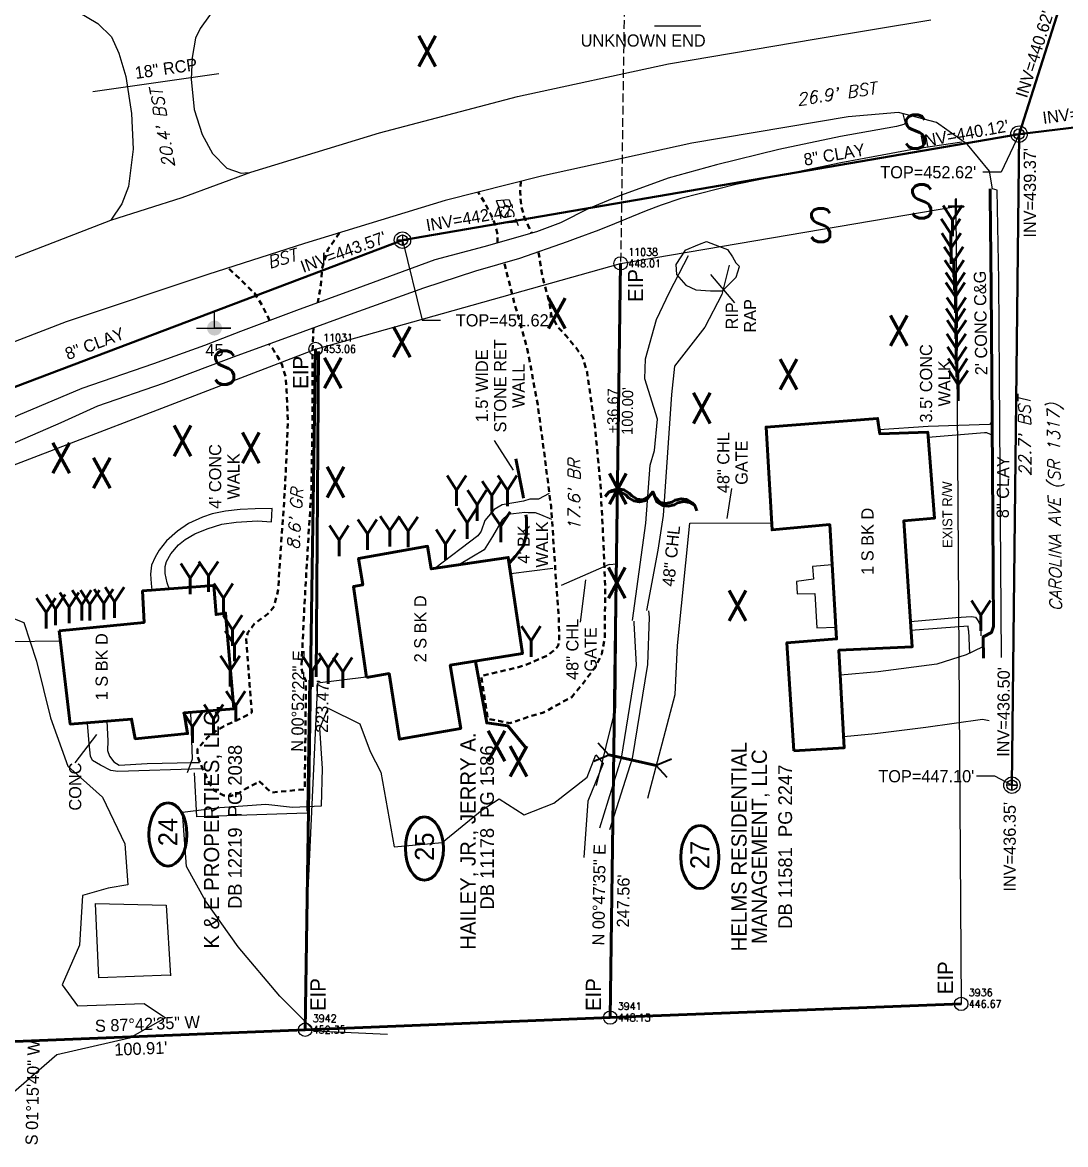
# Model space of a CAD drawing. Extents: x 2081991 to 2084654, y 739892 to 742657.
# Drawn here: x 2083684.4 to 2084026.8, y 740895.5 to 741263.8 of the extents above; entities that cross this region are included whole.
import ezdxf
from ezdxf.enums import TextEntityAlignment as Align

# ---------------------------------------------------------------- set-up
doc = ezdxf.new("R2010")
doc.units = 0
doc.header["$MEASUREMENT"] = 0
doc.linetypes.add('DGN Style 2', pattern=[2.872098, 1.723259, -1.148839])
doc.linetypes.add('DGN Style 3', pattern=[4.020938, 2.872099, -1.148839])
for name, color, linetype, lineweight in [('Exist Hydro Stream or Body of Water', 5, 'Continuous', 13), ('Exist Property Corner CELL', 6, 'Continuous', 30), ('Exist Property Deed Book Text', 6, 'Continuous', 40), ('Exist Property Iron Pin CELL', 6, 'Continuous', 13), ('Exist Property Iron Pin Cogo Elevation', 6, 'Continuous', 0), ('Exist Property Iron Pin Cogo Number', 6, 'Continuous', 0), ('Exist Property Iron Pin Text', 6, 'Continuous', 13), ('Exist Property Line', 6, 'Continuous', 40), ('Exist Property Line Text', 6, 'Continuous', 13), ('Exist Property Owner Text', 6, 'Continuous', 40), ('Exist Property Tie Line', 7, 'DGN Style 3', 13), ('Exist Right of Way Line', 6, 'Continuous', 13), ('Exist Right of Way Line Text', 6, 'Continuous', 13), ('Exist Roads Curbs', 2, 'Continuous', 40), ('Exist Roads EOP', 2, 'Continuous', 13), ('Exist Utilities Power Joint Use Telephone CELL', 1, 'Continuous', 13), ('Exist Utilities Power Joint Use Telephone Text Tag Number', 1, 'Continuous', 13), ('Exist Utilities Sanitary Sewer Manhole CELL', 3, 'Continuous', 13), ('Exist Utilities Sanitary Sewer Manhole Top Elevation', 3, 'Continuous', 13), ('Exist Utilities Sanitary Sewer UG Line', 3, 'Continuous', 30), ('Exist Utilities Sanitary Sewer UG Line Invert Elevation', 3, 'Continuous', 13), ('Exist Utilities Sanitary Sewer UG Line Text', 3, 'Continuous', 13), ('Old_Level_10', 7, 'Continuous', 0), ('Old_Level_11', 7, 'Continuous', 0), ('Old_Level_23', 7, 'Continuous', 0), ('Old_Level_26', 7, 'Continuous', 0), ('Old_Level_28', 7, 'Continuous', 0), ('Old_Level_3', 7, 'Continuous', 0), ('Old_Level_5', 7, 'Continuous', 0), ('Old_Level_6', 7, 'Continuous', 0), ('Old_Level_8', 7, 'Continuous', 0), ('Old_Level_9', 7, 'Continuous', 0)]:
    doc.layers.add(name, color=color, linetype=linetype, lineweight=lineweight)
doc.styles.add('Style-ITALICS', font='ITALICS.shx')
doc.styles.add('Style-STANDARD', font='STANDARD.shx')
doc.styles.add('Style-WORKING', font='WORKING.shx')

# ---------------------------------------------------------------- blocks, each defined once
blk = doc.blocks.new('EXIST PROPERTY CORNER')
at = {"layer": 'Exist Property Corner CELL', "flags": 128}
blk.add_lwpolyline([(-0.05, 0), (0.05, 0), (0, 0), (0, 0.05), (0, -0.05)], dxfattribs=at)
at = {"layer": 'Exist Property Corner CELL'}
blk.add_point((0, 0), dxfattribs=at)
blk = doc.blocks.new('EXIST PROPERTY IRON PIN')
at = {"color": 0, "linetype": 'ByBlock', "lineweight": -2}
for radius in [0.0441, 0.00141]:
    blk.add_circle((0, 0), radius, dxfattribs=at)
blk = doc.blocks.new('EXIST PROPERTY IRON PIN_1')
at = {"layer": 'Exist Property Iron Pin CELL'}
for radius in [0.0441, 0.00141]:
    blk.add_circle((0, 0), radius, dxfattribs=at)
blk = doc.blocks.new('EXIST UTILITIES POWER JOINT USE TELEPHONE')
at = {"layer": 'Exist Utilities Power Joint Use Telephone CELL'}
h = blk.add_hatch(color=256, dxfattribs=at)
edge = h.paths.add_edge_path()
edge.add_arc((0.000024, 0.000125), 0.049003, 0, 360)
at = {"layer": 'Exist Utilities Power Joint Use Telephone CELL', "flags": 128}
blk.add_lwpolyline([(-0.11875, 0), (0.108, -0.00075), (0, -0.000393), (0, 0.1125)], dxfattribs=at)
at = {"layer": 'Exist Utilities Power Joint Use Telephone CELL'}
blk.add_point((0, 0), dxfattribs=at)
at = {"layer": 'Exist Utilities Power Joint Use Telephone Text Tag Number', "style": 'Style-WORKING'}
blk.add_attdef('pole number', text='', height=0.08, dxfattribs=at).set_placement((0, -0.144), align=Align.MIDDLE_CENTER)
blk = doc.blocks.new('EXIST UTILITIES SANITARY SEWER MANHOLE')
at = {"color": 0, "linetype": 'ByBlock', "lineweight": -2, "flags": 128}
blk.add_lwpolyline([(0, 0.03425), (0, -0.03425), (0, 0), (0.03425, 0), (-0.03425, 0)], dxfattribs=at)
at = {"color": 0, "linetype": 'ByBlock', "lineweight": -2}
for radius in [0.05389, 0.03425]:
    blk.add_circle((0, 0), radius, dxfattribs=at)
blk = doc.blocks.new('Exist Property Owner Number Topo_7')
at = {"layer": 'Exist Property Owner Text'}
blk.add_ellipse((0, 0), major_axis=(10.375, 0), ratio=0.6024096386, dxfattribs=at)
at = {"layer": 'Exist Property Owner Text', "style": 'Style-WORKING'}
blk.add_text('27', height=6.25, dxfattribs=at).set_placement((0.689036, 0), align=Align.MIDDLE_CENTER)
blk = doc.blocks.new('Exist Property Owner Number Topo_8')
at = {"layer": 'Exist Property Owner Text'}
blk.add_ellipse((0, 0), major_axis=(10.375, 0), ratio=0.6024096386, dxfattribs=at)
at = {"layer": 'Exist Property Owner Text', "style": 'Style-WORKING'}
blk.add_text('25', height=6.25, dxfattribs=at).set_placement((0.639827, 0), align=Align.MIDDLE_CENTER)
blk = doc.blocks.new('Exist Property Owner Number Topo_9')
at = {"layer": 'Exist Property Owner Text'}
blk.add_ellipse((0, 0), major_axis=(10.375, 0), ratio=0.6024096386, dxfattribs=at)
at = {"layer": 'Exist Property Owner Text', "style": 'Style-WORKING'}
blk.add_text('24', height=6.25, dxfattribs=at).set_placement((0.787456, 0), align=Align.MIDDLE_CENTER)

msp = doc.modelspace()

# ---------------------------------------------------------------- linework, layer by layer
at = {"layer": 'Exist Hydro Stream or Body of Water', "ltscale": 49.9999, "flags": 128}
for points in [[(2083890.437472, 741118.40918), (2083891.914755, 741123.256581), (2083892.827515, 741133.509164), (2083888.717295, 741146.749391), (2083888.879003, 741153.305878), (2083892.493631, 741166.245709), (2083896.754386, 741175.219391), (2083903.070673, 741187.273894)], [(2083916.4198, 741184.11399), (2083913.966727, 741174.437999), (2083908.349385, 741163.687006), (2083898.397325, 741150.935145), (2083897.435943, 741141.678855), (2083894.735181, 741101.875019), (2083892.938468, 741090.595041), (2083889.287091, 741070.782463)], [(2083884.691393, 741067.434657), (2083889.073125, 741099.356754), (2083890.437472, 741118.40918)]]:
    msp.add_lwpolyline(points, dxfattribs=at)
at = {"layer": 'Exist Property Line', "ltscale": 50}
for p, q in [((2083877.34, 740937.127), (2083880.766, 741184.666)), ((2083777.227, 740933.1233), (2083780.631, 741156.5661)), ((2083992.527, 740941.6159), (2083877.34, 740937.127)), ((2083877.34, 740937.127), (2083777.227, 740933.1233)), ((2083777.227, 740933.1233), (2083676.398458, 740929.090984))]:
    msp.add_line(p, q, dxfattribs=at)
at = {"layer": 'Exist Property Tie Line'}
msp.add_line((2083882.149934, 741284.6595), (2083880.766, 741184.666), dxfattribs=at)
at = {"layer": 'Exist Right of Way Line', "ltscale": 50}
msp.add_line((2083990.803261, 741203.292811), (2083992.527, 740941.6159), dxfattribs=at)
at = {"layer": 'Exist Right of Way Line', "ltscale": 50, "flags": 128}
for points in [[(2083880.766, 741184.666), (2083990.803261, 741203.292811)], [(2083780.631, 741156.5661), (2083880.766, 741184.666)], [(2083650.022, 741106.4458), (2083780.631, 741156.5661)]]:
    msp.add_lwpolyline(points, dxfattribs=at)
at = {"layer": 'Exist Right of Way Line', "ltscale": 50}
msp.add_point((2083880.766, 741184.666), dxfattribs=at)
at = {"layer": 'Exist Roads Curbs', "ltscale": 50, "flags": 128}
msp.add_lwpolyline([(2083999.807824, 741055.1308), (2083999.690704, 741062.088036), (2084002.443527, 741063.495617), (2084003.16044, 741065.4684), (2084002.909923, 741100.985797), (2084002.555934, 741147.647923), (2084002.36578, 741176.809348), (2084002.062509, 741206.895503), (2084002.000976, 741209.187819)], dxfattribs=at)
at = {"layer": 'Exist Roads EOP', "ltscale": 50, "flags": 128}
for points in [[(2083695.690874, 741269.891618), (2083697.516843, 741269.449709), (2083702.713192, 741267.232496), (2083709.191784, 741263.364652), (2083713.68155, 741259.083988), (2083716.101854, 741253.716411), (2083718.332569, 741246.031893), (2083720.19793, 741233.855723), (2083720.815217, 741222.203013), (2083719.199743, 741209.95058), (2083717.05888, 741204.186911), (2083713.453924, 741198.860945)], [(2083751.133419, 741271.409649), (2083749.574465, 741270.789219), (2083748.359526, 741269.517594), (2083742.721267, 741261.755758), (2083741.197192, 741258.591637), (2083740.126061, 741252.298713), (2083739.860615, 741245.108997), (2083740.804918, 741235.18825), (2083743.437184, 741226.968481), (2083746.83562, 741220.702573), (2083751.567396, 741215.944031), (2083756.21472, 741214.260697), (2083758.473423, 741214.506818)], [(2083666.75487, 741180.755824), (2083713.453924, 741198.860945), (2083736.811173, 741206.284882), (2083759.362079, 741214.600131), (2083801.64919, 741227.549134), (2083846.942217, 741239.451697), (2083896.485264, 741250.186195), (2083944.978095, 741258.427618), (2083982.527523, 741264.601025)], [(2084005.801134, 741055.280229), (2084005.400033, 741100.958392), (2084005.138759, 741147.616542), (2084004.894488, 741179.167635), (2084004.342982, 741208.754216), (2084002.860177, 741209.13079), (2084001.76955, 741214.980506), (2083994.582391, 741223.690884), (2083984.40911, 741230.914614), (2083971.996308, 741234.146869), (2083955.449783, 741232.753565), (2083904.094052, 741224.177891), (2083854.760328, 741213.307839), (2083823.22906, 741205.265843), (2083777.009468, 741191.219699), (2083745.28857, 741180.996369), (2083698.829373, 741165.546139), (2083651.342994, 741147.236261)]]:
    msp.add_lwpolyline(points, dxfattribs=at)
at = {"layer": 'Exist Utilities Sanitary Sewer Manhole Top Elevation', "ltscale": 50, "flags": 128}
for points in [[(2084011.5087, 741227.0996), (2084005.664174, 741214.591859), (2083999.664174, 741214.591859)], [(2083809.1587, 741192.3023), (2083815.629868, 741165.988257), (2083821.629868, 741165.988257)], [(2084009.1891, 741013.419), (2084003.563014, 741016.344255), (2083997.563014, 741016.344255)]]:
    msp.add_lwpolyline(points, dxfattribs=at)
at = {"layer": 'Exist Utilities Sanitary Sewer UG Line', "ltscale": 50, "flags": 128}
for points in [[(2084088.1834, 741516.5651), (2084038.5822, 741312.1416), (2084011.5087, 741227.0996), (2084009.1891, 741013.419)], [(2083809.1587, 741192.3023), (2084011.5087, 741227.0996), (2084096.9965, 741237.4972), (2084398.9876, 741246.1466)], [(2083622.4584, 741121.6538), (2083809.1587, 741192.3023)]]:
    msp.add_lwpolyline(points, dxfattribs=at)
at = {"layer": 'Old_Level_10', "color": 5, "linetype": 'Continuous', "lineweight": 13, "ltscale": 49.9999, "flags": 128}
for points in [[(2083889.956286, 741070.644189), (2083890.114781, 741068.513625), (2083889.597782, 741053.033906), (2083884.560793, 741022.177968), (2083877.108307, 740998.733015)], [(2083885.086261, 741067.229412), (2083885.134041, 741066.683379), (2083885.88079, 741052.805907), (2083880.94105, 741022.300718), (2083873.852314, 740999.258764)]]:
    msp.add_lwpolyline(points, dxfattribs=at)
at = {"layer": 'Old_Level_11', "color": 3, "linetype": 'Continuous', "lineweight": 13, "ltscale": 49.9999, "flags": 128}
for points in [[(2083580.5834, 741078.265856), (2083630.6898, 741096.456069), (2083672.856716, 741110.250292), (2083677.858206, 741106.22205), (2083673.072216, 741083.791845), (2083674.838462, 741070.702371), (2083684.921192, 741066.823629), (2083689.082683, 741054.149154), (2083693.622924, 741035.489941), (2083699.372413, 741019.674723), (2083710.76539, 741009.492743), (2083718.099375, 740994.197774), (2083719.082873, 740980.665551), (2083712.618636, 740979.640053), (2083704.140153, 740977.193558), (2083703.143655, 740960.85109), (2083697.436667, 740947.856116), (2083702.475907, 740940.93763), (2083724.363363, 740941.761879), (2083731.339599, 740937.065638), (2083719.596872, 740930.425651), (2083695.75142, 740924.925162), (2083679.136453, 740910.457941)], [(2083804.217203, 740931.595899), (2083780.401251, 740932.686897), (2083768.872024, 740944.106624), (2083755.194051, 740960.322592), (2083744.573823, 740975.449811), (2083738.286585, 740986.734539), (2083736.937088, 741004.568003), (2083749.234563, 741006.07425), (2083764.298533, 741007.172748), (2083773.025266, 741006.19025), (2083782.559497, 741006.603749), (2083782.959496, 741018.851974), (2083782.025498, 741032.130448), (2083784.803242, 741038.679185), (2083795.204971, 741033.571945), (2083798.561215, 741024.480963), (2083802.059458, 741017.630227), (2083806.492199, 740993.181026), (2083822.237167, 740994.570273), (2083835.346641, 741005.270752), (2083840.90988, 741008.886244), (2083849.120863, 741003.667255), (2083858.883344, 741007.496997), (2083869.762322, 741015.99673), (2083872.644816, 741023.356215), (2083875.025312, 741020.475721), (2083870.051572, 741008.176996), (2083868.690324, 740989.655783)]]:
    msp.add_lwpolyline(points, dxfattribs=at)
at = {"layer": 'Old_Level_28', "color": 30, "linetype": 'Continuous', "lineweight": 13, "ltscale": 49.9999, "flags": 128}
for points in [[(2083910.272991, 741181.0674), (2083918.171975, 741171.766919)], [(2083845.58587, 741116.809529), (2083839.388156, 741126.574759)], [(2083915.68248, 741100.98806), (2083917.308977, 741110.753541)], [(2083869.216823, 741080.759851), (2083867.492052, 741066.860849)], [(2083708.770644, 741029.993702), (2083701.587386, 741020.723815)]]:
    msp.add_lwpolyline(points, dxfattribs=at)
at = {"layer": 'Old_Level_3', "color": 2, "linetype": 'Continuous', "lineweight": 13, "ltscale": 49.9999, "flags": 128}
for points in [[(2083973.399865, 741233.788295), (2083974.197113, 741230.717051), (2083973.708364, 741230.252802), (2083971.342619, 741229.619553), (2083952.896656, 741226.28006), (2083932.631446, 741222.005818), (2083912.184987, 741216.971828), (2083896.335519, 741212.611587), (2083879.870552, 741206.682349), (2083870.279821, 741202.714857), (2083860.98459, 741197.975366)], [(2083992.780826, 741224.484313), (2083977.180357, 741222.119568), (2083952.989656, 741217.644827), (2083934.713942, 741213.838084), (2083918.554975, 741210.523841), (2083900.539261, 741205.9251), (2083894.019524, 741203.835104), (2083889.138283, 741201.920108), (2083884.312543, 741199.989612), (2083878.699554, 741197.707867), (2083873.573815, 741195.560871), (2083865.84883, 741192.695377), (2083863.172085, 741191.698379)], [(2083860.98459, 741197.975366), (2083853.132855, 741195.085122), (2083835.92189, 741190.142882), (2083819.793922, 741185.86014), (2083794.151223, 741176.478659), (2083774.440263, 741169.230674), (2083756.04905, 741162.306188), (2083744.148323, 741157.689947), (2083727.449857, 741151.675459), (2083703.917154, 741143.628475), (2083682.936446, 741134.722993), (2083660.98574, 741124.376763), (2083645.461771, 741116.866278), (2083615.507081, 741104.812053), (2083583.250395, 741092.676827), (2083563.218935, 741086.32759)], [(2083863.172085, 741191.698379), (2083847.525617, 741186.23214), (2083833.147645, 741182.093398), (2083816.111679, 741176.592659), (2083792.008228, 741167.893926), (2083773.191515, 741161.05769), (2083754.791302, 741154.315704), (2083730.5951, 741145.282722), (2083709.083143, 741137.814737), (2083697.006168, 741132.347497), (2083675.089211, 741122.771767), (2083654.709002, 741113.219786), (2083634.181543, 741103.678305), (2083634.597792, 741103.772805), (2083600.037362, 741090.147082), (2083566.186679, 741078.754355)], [(2083999.469746, 741058.691723), (2083994.200573, 741056.2124), (2083984.583342, 741053.122156), (2083965.233631, 741050.633661), (2083952.868156, 741049.546663)], [(2084001.678058, 741034.517943), (2083999.570563, 741034.922942), (2083980.96035, 741032.288948), (2083964.330633, 741030.305452), (2083953.971404, 741029.290954)]]:
    msp.add_lwpolyline(points, dxfattribs=at)
at = {"layer": 'Old_Level_3', "color": 2, "linetype": 'DGN Style 2', "lineweight": 30, "flags": 128}
for points in [[(2083847.997429, 741211.582973), (2083847.796866, 741208.175596), (2083848.101115, 741203.651355), (2083849.203363, 741199.625613), (2083850.554861, 741196.820619), (2083851.675358, 741194.589623)], [(2083840.303631, 741191.446629), (2083840.402131, 741194.179124), (2083839.575133, 741197.468367), (2083838.245385, 741200.567361), (2083836.606388, 741203.632105), (2083835.097141, 741206.30085), (2083834.014389, 741208.016623)], [(2083788.478635, 741194.705181), (2083784.711492, 741189.263134), (2083782.756996, 741183.086146), (2083782.346497, 741177.500407), (2083781.383749, 741171.783919)], [(2083842.650626, 741184.555393), (2083845.88837, 741171.687419), (2083850.090361, 741156.781699), (2083853.581604, 741138.233736), (2083855.84685, 741121.10577), (2083857.963596, 741104.739053), (2083859.312093, 741084.415843), (2083860.455591, 741068.109376), (2083860.64259, 741061.21789), (2083860.237591, 741059.110394), (2083858.922594, 741057.615397), (2083856.379349, 741055.801651), (2083852.492857, 741054.120404), (2083848.942114, 741052.676157), (2083845.87562, 741051.787409), (2083840.73888, 741050.573411), (2083835.059142, 741049.240164), (2083837.130387, 741035.195942), (2083839.992882, 741034.701443), (2083840.71713, 741034.500443), (2083844.399873, 741033.718195), (2083851.991858, 741036.32069), (2083855.479101, 741037.212438), (2083859.215343, 741039.325184), (2083864.700082, 741042.332678), (2083868.615324, 741047.035418), (2083872.502567, 741052.286158), (2083874.575063, 741056.510649), (2083875.552061, 741061.759139), (2083875.68981, 741077.710107), (2083875.055312, 741094.445323), (2083874.135813, 741112.099538), (2083872.413317, 741130.426501), (2083869.743822, 741149.016714), (2083868.330325, 741153.758705), (2083866.118579, 741156.922448), (2083862.816086, 741161.01894), (2083859.853842, 741164.181184), (2083858.129595, 741167.479677), (2083857.099597, 741172.955166), (2083855.103851, 741180.138902), (2083854.468603, 741184.334893), (2083853.827354, 741188.292636)], [(2083765.578531, 741165.89418), (2083762.728286, 741171.666419), (2083760.552041, 741174.850412), (2083755.76705, 741179.658403), (2083751.989986, 741183.156169)], [(2083780.013502, 741163.536185), (2083779.718502, 741159.065944), (2083779.601502, 741147.729217), (2083779.584502, 741130.484751), (2083779.303753, 741110.88379), (2083777.810506, 741086.699589), (2083776.765008, 741068.450875), (2083776.01001, 741051.681409), (2083776.542509, 741049.493663), (2083777.497757, 741047.638667), (2083777.307757, 741029.122454), (2083777.063508, 741012.030988), (2083766.279029, 741011.00474), (2083764.773532, 741012.172738), (2083762.133287, 741014.765483), (2083761.268539, 741014.135484), (2083757.690046, 741012.158988), (2083755.219301, 741010.714741), (2083752.776306, 741009.802993), (2083750.531061, 741010.036242), (2083747.338817, 741011.612239), (2083745.84382, 741014.007234), (2083743.668824, 741018.600725), (2083741.848578, 741023.065716), (2083741.914578, 741025.357211), (2083745.201821, 741029.094454), (2083748.249565, 741031.428449), (2083751.07606, 741033.073696), (2083756.105799, 741035.307442), (2083759.637792, 741037.116938), (2083759.716792, 741037.724937), (2083759.015794, 741046.439169), (2083757.883296, 741061.812639), (2083758.453795, 741063.544135), (2083760.64729, 741066.475129), (2083765.007032, 741069.644623), (2083767.025778, 741072.054118), (2083768.389275, 741077.615357), (2083768.980024, 741087.200838), (2083769.740772, 741098.479065), (2083770.503021, 741109.006794), (2083771.01627, 741119.393773), (2083771.546019, 741133.405995), (2083771.157269, 741142.813477), (2083770.78827, 741147.535467), (2083769.699772, 741151.28746), (2083768.165775, 741154.083204), (2083766.847278, 741156.2492), (2083765.385781, 741158.197446)]]:
    msp.add_lwpolyline(points, dxfattribs=at)
at = {"layer": 'Old_Level_5', "color": 30, "linetype": 'Continuous', "lineweight": 40, "flags": 128}
for points in [[(2083846.414369, 741120.572521), (2083848.653864, 741108.971544), (2083848.859614, 741107.619797)], [(2083849.685362, 741102.197808), (2083849.865362, 741101.01581), (2083849.841612, 741095.742571), (2083848.830364, 741091.883578), (2083846.290369, 741088.568835), (2083844.178123, 741086.26084)]]:
    msp.add_lwpolyline(points, dxfattribs=at)
at = {"layer": 'Old_Level_6', "color": 30, "linetype": 'Continuous', "lineweight": 0, "ltscale": 0.999998}
for p, q in [((2083891.877278, 741262.695737), (2083907.108747, 741262.667737)), ((2083707.585396, 741241.08728), (2083748.946064, 741247.005768))]:
    msp.add_line(p, q, dxfattribs=at)
at = {"layer": 'Old_Level_6', "color": 30, "linetype": 'Continuous', "lineweight": 40, "ltscale": 49.9999, "flags": 128}
msp.add_lwpolyline([(2083892.422527, 741019.885222), (2083876.933058, 741023.389215)], dxfattribs=at)
at = {"layer": 'Old_Level_8', "color": 30, "linetype": 'Continuous', "lineweight": 13, "ltscale": 49.9999}
for p, q in [((2083906.616054, 741190.940539), (2083908.900659, 741191.895677)), ((2083908.900659, 741191.895677), (2083913.171698, 741190.233179)), ((2083901.909008, 741188.972634), (2083906.616054, 741190.940539)), ((2083913.171698, 741190.233179), (2083915.853129, 741189.189434)), ((2083915.853129, 741189.189434), (2083917.519711, 741186.843804)), ((2083917.519711, 741186.843804), (2083918.524225, 741184.804393)), ((2083938.465685, 741080.284102), (2083938.749184, 741076.19811)), ((2083994.960822, 741064.192634), (2083995.277321, 741056.633399))]:
    msp.add_line(p, q, dxfattribs=at)
at = {"layer": 'Old_Level_8', "color": 30, "linetype": 'Continuous', "lineweight": 40}
for p, q in [((2083781.125749, 741093.516825), (2083781.658248, 741155.751201)), ((2083780.87425, 741048.949164), (2083781.125749, 741093.516825))]:
    msp.add_line(p, q, dxfattribs=at)
at = {"layer": 'Old_Level_8', "color": 30, "linetype": 'Continuous', "lineweight": 13, "ltscale": 49.9999, "flags": 128}
for points in [[(2083901.909008, 741188.972634), (2083898.888764, 741184.322394), (2083899.121013, 741181.0674), (2083902.141257, 741177.579657), (2083905.394001, 741175.95216), (2083910.272991, 741175.719661), (2083914.222483, 741175.719661), (2083918.636724, 741180.137152), (2083919.798472, 741183.624895), (2083918.524225, 741184.804393)], [(2084002.872306, 741133.060996), (2084001.873058, 741131.838498), (2083981.699848, 741131.1385), (2083965.60913, 741130.036252)], [(2084003.158555, 741128.093506), (2084000.98856, 741129.084254), (2084000.187061, 741129.006754), (2083981.678348, 741127.538007)], [(2083848.846114, 741106.638299), (2083841.843378, 741105.402301), (2083839.250633, 741103.842054), (2083836.212389, 741100.245562), (2083834.959642, 741096.813569), (2083834.795892, 741096.439069), (2083833.938894, 741095.297072), (2083819.800422, 741084.580843)], [(2083857.284597, 741109.155794), (2083853.828354, 741107.295298), (2083850.93786, 741107.257548), (2083848.846114, 741106.638299)], [(2083732.729346, 741077.644107), (2083731.938098, 741079.873602), (2083731.252099, 741082.913846), (2083731.338349, 741085.169842), (2083731.675348, 741086.816089), (2083733.141845, 741089.289084), (2083735.66009, 741092.309828), (2083737.822836, 741094.049324), (2083741.00533, 741095.89582), (2083745.018572, 741097.601567), (2083749.882812, 741099.131314), (2083754.611302, 741099.738813), (2083761.620288, 741100.133062), (2083766.172529, 741099.889562), (2083766.445529, 741104.223554), (2083760.84754, 741104.157304), (2083755.9178, 741103.905804), (2083751.113809, 741103.349305), (2083746.693318, 741102.446557), (2083743.580324, 741101.390559), (2083738.966834, 741099.251564), (2083735.376091, 741096.798319), (2083731.731348, 741093.610325), (2083729.288853, 741090.538581), (2083727.960106, 741088.237336), (2083726.848108, 741085.636341), (2083726.469609, 741082.651347), (2083726.734858, 741079.608103), (2083726.862108, 741077.472857)], [(2083849.366863, 741102.894056), (2083843.796624, 741102.280308), (2083841.872128, 741100.534561), (2083838.713634, 741094.991572), (2083835.93564, 741090.603081), (2083827.881406, 741085.788841)], [(2083858.158845, 741100.633561), (2083854.565853, 741102.170808), (2083852.814106, 741102.777057), (2083850.471611, 741102.767307), (2083849.366863, 741102.894056)], [(2083889.698532, 741009.142994), (2083898.654014, 741043.135426), (2083899.406013, 741059.245644), (2083903.470755, 741099.395063), (2083930.334451, 741099.558063)], [(2083844.782622, 741082.927096), (2083858.460345, 741084.650343)], [(2083876.962308, 741085.814341), (2083879.478053, 741086.01584), (2083879.063054, 741038.913684), (2083872.721066, 741013.255486)], [(2083950.195661, 741085.728841), (2083943.696674, 741085.193842), (2083944.095173, 741081.03985), (2083938.465685, 741080.284102)], [(2083938.749184, 741076.19811), (2083944.460673, 741076.340859), (2083945.168921, 741065.022632), (2083951.415659, 741065.320632)], [(2083975.90411, 741067.082378), (2083990.75158, 741068.480875), (2083995.91457, 741068.817625), (2083997.191317, 741068.553125), (2083997.816566, 741067.779627), (2083998.299315, 741066.925628), (2083998.892314, 741065.711131), (2083998.933064, 741062.400137)], [(2083994.960822, 741064.192634), (2083994.835322, 741065.577381), (2083986.101089, 741064.911882), (2083975.99736, 741064.176634)], [(2083676.470709, 740933.276646), (2083678.631204, 740996.393519), (2083680.299201, 741060.546891), (2083696.616668, 741060.757391)], [(2083797.281717, 741048.834664), (2083781.270749, 741046.919168), (2083777.575507, 740967.249328)], [(2083777.927506, 741004.829753), (2083778.547505, 741047.915166)], [(2083740.291331, 741022.055968), (2083739.660082, 741037.290438)], [(2083743.389575, 741018.736225), (2083715.79263, 741017.876726), (2083713.502385, 741018.272476), (2083710.082641, 741020.001722), (2083707.442647, 741021.514469), (2083706.749398, 741022.906716), (2083706.352399, 741027.096708), (2083705.79415, 741033.731445)], [(2083712.094637, 741034.382443), (2083712.460887, 741027.920956), (2083712.325387, 741024.838962), (2083713.046636, 741022.898716), (2083714.387133, 741021.02672), (2083716.197629, 741019.984222), (2083725.397611, 741020.490471), (2083740.133831, 741020.83972), (2083742.587576, 741020.818721)], [(2083777.813006, 741004.201504), (2083741.665828, 741003.015506), (2083740.92958, 741017.438977)], [(2083732.893346, 740951.09361), (2083709.545143, 740950.194612), (2083708.448145, 740974.557813), (2083731.576849, 740974.017564), (2083733.014096, 740950.88011)]]:
    msp.add_lwpolyline(points, dxfattribs=at)
at = {"layer": 'Old_Level_8', "color": 30, "linetype": 'Continuous', "lineweight": 40, "flags": 128}
for points in [[(2083937.558187, 741024.688963), (2083935.345191, 741060.161392), (2083951.646908, 741061.396139), (2083949.402413, 741098.917064), (2083930.451701, 741097.217568), (2083928.474205, 741130.94475), (2083965.085131, 741133.801745), (2083965.78238, 741128.748505), (2083981.533599, 741129.296254), (2083983.779344, 741101.07431), (2083973.685114, 741100.156562), (2083976.490609, 741058.819895), (2083952.421407, 741057.701397), (2083954.163403, 741025.719461), (2083937.558187, 741024.688963)], [(2083797.358217, 741048.725415), (2083793.122225, 741078.639605), (2083796.136219, 741079.123104), (2083794.776222, 741087.840086), (2083817.418177, 741091.814829), (2083818.601674, 741084.406593), (2083843.889624, 741088.186836), (2083848.503365, 741056.607649), (2083824.827912, 741052.800157), (2083828.303905, 741032.036198), (2083808.239445, 741028.486205), (2083804.797202, 741050.020412), (2083797.358217, 741048.725415)], [(2083696.516419, 741064.117134), (2083724.385363, 741066.820879), (2083723.894364, 741077.156608), (2083747.236317, 741078.897104), (2083748.014816, 741069.381373), (2083751.100059, 741069.905122), (2083753.838554, 741038.486685), (2083737.505587, 741037.140438), (2083738.621084, 741030.351201), (2083721.465119, 741028.633705), (2083720.257121, 741035.088692), (2083700.130411, 741033.475695), (2083696.516419, 741064.117134)]]:
    msp.add_lwpolyline(points, close=True, dxfattribs=at)
at = {"layer": 'Old_Level_8', "color": 30, "linetype": 'Continuous', "lineweight": 13, "flags": 128}
for points in [[(2083876.962308, 741085.814341), (2083861.301839, 741078.926854)], [(2083738.577585, 741017.567977), (2083740.291331, 741022.055968)]]:
    msp.add_lwpolyline(points, dxfattribs=at)
at = {"layer": 'Old_Level_8', "color": 30, "linetype": 'Continuous', "lineweight": 40, "flags": 128}
msp.add_lwpolyline([(2083833.096145, 741054.039654), (2083836.797888, 741033.873194), (2083843.770124, 741032.837946), (2083849.892612, 741025.498711)], dxfattribs=at)

# ---------------------------------------------------------------- block references
at = {"layer": 'Exist Property Corner CELL', "xscale": 50, "yscale": 50, "zscale": 50}
msp.add_blockref('EXIST PROPERTY CORNER', (2083990.803261, 741203.292811), dxfattribs=at)
at = {"layer": 'Exist Property Iron Pin CELL', "xscale": 50, "yscale": 50, "zscale": 50}
for name, p in [('EXIST PROPERTY IRON PIN_1', (2083880.766, 741184.666)), ('EXIST PROPERTY IRON PIN_1', (2083780.631, 741156.5661)), ('EXIST PROPERTY IRON PIN', (2083992.527, 740941.6159)), ('EXIST PROPERTY IRON PIN_1', (2083992.527, 740941.6159)), ('EXIST PROPERTY IRON PIN', (2083877.34, 740937.127)), ('EXIST PROPERTY IRON PIN_1', (2083877.34, 740937.127)), ('EXIST PROPERTY IRON PIN', (2083777.227, 740933.1233)), ('EXIST PROPERTY IRON PIN_1', (2083777.227, 740933.1233))]:
    msp.add_blockref(name, p, dxfattribs=at)
at = {"layer": 'Exist Property Owner Text', "rotation": 90.000002}
for name, p in [('Exist Property Owner Number Topo_9', (2083732.181868, 740997.255017)), ('Exist Property Owner Number Topo_8', (2083816.36333, 740992.597629)), ('Exist Property Owner Number Topo_7', (2083906.768073, 740989.819734))]:
    msp.add_blockref(name, p, dxfattribs=at)
at = {"layer": 'Exist Utilities Power Joint Use Telephone CELL', "xscale": 50, "yscale": 50}
msp.add_blockref('EXIST UTILITIES POWER JOINT USE TELEPHONE', (2083747.479, 741163.429), dxfattribs=at).add_auto_attribs({'pole number': '45'})
at = {"layer": 'Exist Utilities Sanitary Sewer Manhole CELL', "xscale": 50, "yscale": 50, "zscale": 50}
for p in [(2084011.5087, 741227.0996), (2083809.1587, 741192.3023), (2084009.1891, 741013.419)]:
    msp.add_blockref('EXIST UTILITIES SANITARY SEWER MANHOLE', p, dxfattribs=at)

# ---------------------------------------------------------------- texts
at = {"layer": 'Exist Property Deed Book Text', "style": 'Style-WORKING'}
msp.add_text('DB 11178  PG 1586', height=4.5, rotation=90, dxfattribs=at).set_placement((2083839.189241, 740999.547409), align=Align.CENTER)
at = {"layer": 'Exist Property Deed Book Text', "char_height": 4.5, "attachment_point": 8, "rotation": 90, "line_spacing_factor": 0.6, "style": 'Style-WORKING'}
for s, insert in [('DB 12219  PG 2038', (2083756.50778, 740999.707405)), ('DB 11581  PG 2247', (2083937.079822, 740993.215518))]:
    msp.add_mtext(s, dxfattribs=dict(at, insert=insert))
at = {"layer": 'Exist Property Iron Pin Cogo Elevation', "style": 'Style-STANDARD'}
for s, p in [('448.01', (2083883.266, 741184.666)), ('453.06', (2083783.131, 741156.5661)), ('446.67', (2083995.027, 740941.6159)), ('448.13', (2083879.84, 740937.127)), ('452.35', (2083779.727, 740933.1233))]:
    msp.add_text(s, height=2.5, dxfattribs=at).set_placement(p, align=Align.MIDDLE_LEFT)
at = {"layer": 'Exist Property Iron Pin Cogo Number', "style": 'Style-STANDARD'}
for s, p in [('11038', (2083883.266, 741188.416)), ('11031', (2083783.131, 741160.3161)), ('3936', (2083995.027, 740945.3659)), ('3941', (2083879.84, 740940.877)), ('3942', (2083779.727, 740936.8733))]:
    msp.add_text(s, height=2.5, dxfattribs=at).set_placement(p, align=Align.MIDDLE_LEFT)
at = {"layer": 'Exist Property Iron Pin Text', "style": 'Style-WORKING'}
for p in [(2083885.641112, 741177.42271), (2083775.721468, 741148.886638), (2083987.333567, 740950.202004), (2083781.422787, 740944.684124), (2083871.841337, 740944.684124)]:
    msp.add_text('EIP', height=5, rotation=90, dxfattribs=at).set_placement(p, align=Align.MIDDLE_CENTER)
at = {"layer": 'Exist Property Line Text', "style": 'Style-WORKING'}
for s, rotation, p in [('N 00%%D52\'22" E', 89.127205, (2083774.870306, 741041.022401)), ("223.47'", 89.127205, (2083782.844487, 741039.266682)), ('N 00%%D47\'35" E', 89.207063, (2083873.649926, 740977.450736)), ("247.56'", 89.207063, (2083881.622407, 740975.407083)), ('S 87%%D42\'35" W', 2.290141, (2083725.474804, 740935.056833)), ('S 01%%D15\'40" W', 88.738856, (2083687.794411, 740912.478064)), ("100.91'", 2.290141, (2083723.295239, 740926.963274))]:
    msp.add_text(s, height=4, rotation=rotation, dxfattribs=at).set_placement(p, align=Align.MIDDLE_CENTER)
at = {"layer": 'Exist Property Owner Text', "char_height": 5, "attachment_point": 8, "rotation": 90, "style": 'Style-WORKING'}
for s, insert, line_spacing_factor in [('K & E PROPERTIES, LLC,', (2083749.924446, 740999.707405), 0.6), ('HAILEY, JR., JERRY A.', (2083834.105908, 740995.050017), 0.6), ('HELMS RESIDENTIAL\\PMANAGEMENT, LLC', (2083929.699326, 740993.215518), 0.798413)]:
    msp.add_mtext(s, dxfattribs=dict(at, insert=insert, line_spacing_factor=line_spacing_factor))
at = {"layer": 'Exist Property Tie Line', "linetype": 'Continuous', "insert": (2083880.631644, 741136.237409), "char_height": 3.6, "attachment_point": 5, "rotation": 89.20705821, "line_spacing_factor": 0.798413, "style": 'Style-WORKING'}
msp.add_mtext("+36.67\\P100.00'", dxfattribs=at)
at = {"layer": 'Exist Right of Way Line Text', "style": 'Style-WORKING'}
msp.add_text('EXIST R/W', height=3.2, rotation=90.377418, dxfattribs=at).set_placement((2083987.992269, 741102.203851), align=Align.MIDDLE_CENTER)
at = {"layer": 'Exist Utilities Sanitary Sewer Manhole Top Elevation', "style": 'Style-WORKING'}
for s, p in [("TOP=452.62'", (2083981.724257, 741214.591859)), ("TOP=451.62'", (2083842.414047, 741165.988257)), ("TOP=447.10'", (2083981.086852, 741016.344255))]:
    msp.add_text(s, height=4, dxfattribs=at).set_placement(p, align=Align.MIDDLE_CENTER)
at = {"layer": 'Exist Utilities Sanitary Sewer UG Line Invert Elevation', "style": 'Style-WORKING'}
for s, rotation, p in [("INV=440.62'", 72.443472, (2084016.616664, 741253.336636)), ("INV=444.51'", 7.707506, (2084033.84501, 741234.35493)), ("INV=440.12'", 10.37973, (2083993.539016, 741227.291896)), ("INV=439.37'", 90.00002, (2084015.073116, 741207.83659)), ("INV=442.42'", 9.876621, (2083831.4359, 741199.652104)), ("INV=443.57'", 20.04416, (2083789.745147, 741188.429736)), ("INV=436.50'", 89.686931, (2084006.403284, 741037.43071)), ("INV=436.35'", 90.00002, (2084008.43897, 740993.197887))]:
    msp.add_text(s, height=4, rotation=rotation, dxfattribs=at).set_placement(p, align=Align.MIDDLE_CENTER)
at = {"layer": 'Exist Utilities Sanitary Sewer UG Line Text', "style": 'Style-WORKING'}
for rotation, p in [(9.757484, (2083950.880994, 741220.392271)), (20.72694, (2083708.156614, 741158.359316)), (89.378053, (2084006.250471, 741111.21377))]:
    msp.add_text('8" CLAY', height=4, rotation=rotation, dxfattribs=at).set_placement(p, align=Align.MIDDLE_CENTER)
at = {"layer": 'Old_Level_10', "color": 5, "linetype": 'Continuous', "lineweight": 30, "style": 'Style-STANDARD'}
msp.add_text('{', height=19.99996, rotation=261.173858, dxfattribs=at).set_placement((2083892.404332, 741107.142515), align=Align.MIDDLE_CENTER)
at = {"layer": 'Old_Level_11', "color": 3, "linetype": 'Continuous', "lineweight": 13, "style": 'Style-STANDARD'}
for s, p in [('X', (2083817.27925, 741254.316004)), ('Y', (2083989.700905, 741198.632365)), ('Y', (2083989.082656, 741194.244124)), ('Y', (2083989.284656, 741189.568383)), ('Y', (2083990.096404, 741185.143392)), ('Y', (2083990.319903, 741180.761401)), ('Y', (2083990.636403, 741176.713909)), ('Y', (2083990.621653, 741173.418166)), ('X', (2083859.781915, 741168.277926)), ('Y', (2083990.944402, 741168.528925)), ('Y', (2083990.765653, 741164.858683)), ('X', (2083972.04544, 741162.585187)), ('Y', (2083991.032402, 741161.06494)), ('X', (2083808.934016, 741158.873195)), ('Y', (2083990.931152, 741156.593199)), ('Y', (2083991.114652, 741152.282458)), ('X', (2083786.314811, 741148.712715)), ('X', (2083935.890012, 741148.292466)), ('Y', (2083991.421651, 741148.417466)), ('Y', (2083991.546151, 741144.543223)), ('X', (2083907.425319, 741137.174488)), ('X', (2083736.93016, 741126.42251)), ('X', (2083759.452615, 741124.130514)), ('X', (2083697.125956, 741120.825116)), ('X', (2083710.537713, 741115.896281)), ('X', (2083787.22831, 741112.881037)), ('Y', (2083826.92323, 741110.052792)), ('Y', (2083843.626197, 741110.019542)), ('X', (2083879.854874, 741110.689041)), ('Y', (2083833.656467, 741105.227302)), ('Y', (2083838.446457, 741108.217546)), ('Y', (2083830.445473, 741099.278814)), ('Y', (2083841.412951, 741098.154566)), ('Y', (2083797.644039, 741095.664321)), ('Y', (2083805.021274, 741096.736569)), ('Y', (2083811.074262, 741096.496319)), ('Y', (2083788.376307, 741093.617075)), ('Y', (2083823.295487, 741092.324078)), ('Y', (2083739.535155, 741081.12185)), ('Y', (2083745.501143, 741081.865599)), ('X', (2083879.563625, 741079.811603)), ('Y', (2083703.881226, 741072.419368)), ('Y', (2083706.588971, 741072.447868)), ('Y', (2083711.113212, 741072.751867)), ('Y', (2083714.705955, 741073.374616)), ('Y', (2083750.376383, 741074.572863)), ('X', (2083919.119546, 741072.311868)), ('Y', (2083692.1875, 741069.845623)), ('Y', (2083695.315743, 741070.957121)), ('Y', (2083699.821484, 741071.626369)), ('Y', (2083998.995136, 741069.017874)), ('Y', (2083753.432877, 741064.184884)), ('Y', (2083754.058876, 741059.091394)), ('Y', (2083851.384431, 741060.588641)), ('Y', (2083752.612129, 741050.853411)), ('Y', (2083779.565825, 741050.691411)), ('Y', (2083784.823064, 741051.692159)), ('Y', (2083789.542555, 741050.322162)), ('Y', (2083754.446375, 741039.304934)), ('Y', (2083740.268404, 741032.320948)), ('Y', (2083747.16564, 741034.906193)), ('X', (2083840.041704, 741026.27471)), ('X', (2083847.25869, 741021.24522))]:
    msp.add_text(s, height=9.99998, dxfattribs=at).set_placement(p, align=Align.MIDDLE_CENTER)
at = {"layer": 'Old_Level_23', "color": 2, "linetype": 'Continuous', "lineweight": 13}
for s, height, rotation, style, p in [("20.4' BST", 3.999992, 99.455786, 'Style-ITALICS', (2083730.423094, 741229.035598)), ("26.9' BST", 3.999992, 8.371611, 'Style-ITALICS', (2083951.524955, 741240.332446)), ('BST', 3.999992, 289.217789, 'Style-ITALICS', (2083843.31088, 741201.895019)), ('BST', 3.999992, 16.713969, 'Style-ITALICS', (2083769.578482, 741186.203367)), ("2' CONC C&G", 3.999992, 90.874239, 'Style-WORKING', (2083998.890841, 741165.126974)), ("22.7' BST", 3.999992, 90.679711, 'Style-ITALICS', (2084013.396837, 741127.857915)), ("17.6' BR", 3.999993, 90, 'Style-ITALICS', (2083865.496491, 741108.701278)), ("8.6' GR", 3.999992, 86.004789, 'Style-ITALICS', (2083773.941732, 741100.821424))]:
    msp.add_text(s, height=height, rotation=rotation, dxfattribs=dict(at, style=style)).set_placement(p, align=Align.MIDDLE_CENTER)
at = {"layer": 'Old_Level_23', "color": 7, "linetype": 'Continuous', "lineweight": 13, "style": 'Style-ITALICS'}
msp.add_text('CAROLINA AVE (SR 1317)', height=3.999992, rotation=90.649947, dxfattribs=at).set_placement((2084023.152927, 741104.730506), align=Align.MIDDLE_CENTER)
at = {"layer": 'Old_Level_26', "color": 30, "linetype": 'Continuous', "lineweight": 13, "style": 'Style-WORKING'}
for s, rotation, p in [('UNKNOWN END', 0.000019, (2083888.163078, 741257.823004)), ('18" RCP', 8.143456, (2083731.555263, 741248.63203))]:
    msp.add_text(s, height=3.999992, rotation=rotation, dxfattribs=at).set_placement(p, align=Align.MIDDLE_CENTER)
at = {"layer": 'Old_Level_28', "color": 30, "linetype": 'Continuous', "lineweight": 13, "style": 'Style-WORKING'}
for s, p in [('1 S BK D', (2083961.763779, 741093.459734)), ('2 S BK D', (2083815.021137, 741064.721769)), ('1 S BK D', (2083710.448315, 741052.276483)), ('CONC', (2083701.733351, 741012.940301))]:
    msp.add_text(s, height=3.999993, rotation=90, dxfattribs=at).set_placement(p, align=Align.MIDDLE_CENTER)
msp.add_text('48" CHL', height=3.999993, rotation=84.219052, dxfattribs=at).set_placement((2083899.313985, 741088.419427), align=Align.CENTER)
at = {"layer": 'Old_Level_28', "color": 30, "linetype": 'Continuous', "lineweight": 13, "char_height": 3.999992, "attachment_point": 5, "rotation": 90, "line_spacing_factor": 0.9, "style": 'Style-WORKING'}
for s, insert in [('RIP\\PRAP\\P', (2083920.24088, 741167.454484)), ("1.5' WIDE\\PSTONE RET\\PWALL\\P", (2083841.222541, 741144.472421)), ("3.5' CONC\\PWALK\\P", (2083983.99412, 741145.291543)), ('48" CHL\\PGATE\\P', (2083917.485792, 741119.267814)), ("4' CONC\\PWALK\\P", (2083750.679815, 741114.73834)), ("4' BK\\PWALK\\P", (2083851.957025, 741092.413983)), ('48" CHL\\PGATE\\P', (2083867.945674, 741057.971117))]:
    msp.add_mtext(s, dxfattribs=dict(at, insert=insert))
at = {"layer": 'Old_Level_6', "color": 30, "linetype": 'Continuous', "lineweight": 40, "style": 'Style-STANDARD', "width": 2.000038}
for rotation, p in [(77.494075, (2083876.93298, 741023.389128)), (257.012369, (2083892.422425, 741019.885251))]:
    msp.add_text('v', height=6.599736, rotation=rotation, dxfattribs=at).set_placement(p, align=Align.CENTER)
at = {"layer": 'Old_Level_8', "color": 30, "linetype": 'Continuous', "lineweight": 13, "style": 'Style-STANDARD'}
for p in [(2083979.551707, 741205.014102), (2083946.455023, 741197.237367), (2083750.816164, 741150.432211)]:
    msp.add_text('S', height=10.999978, dxfattribs=at).set_placement(p, align=Align.MIDDLE_CENTER)
at = {"layer": 'Old_Level_9', "color": 1, "linetype": 'Continuous', "lineweight": 13, "style": 'Style-STANDARD'}
msp.add_text('S', height=10.999978, dxfattribs=at).set_placement((2083977.526461, 741227.906556), align=Align.MIDDLE_CENTER)

doc.saveas('drawing.dxf')
